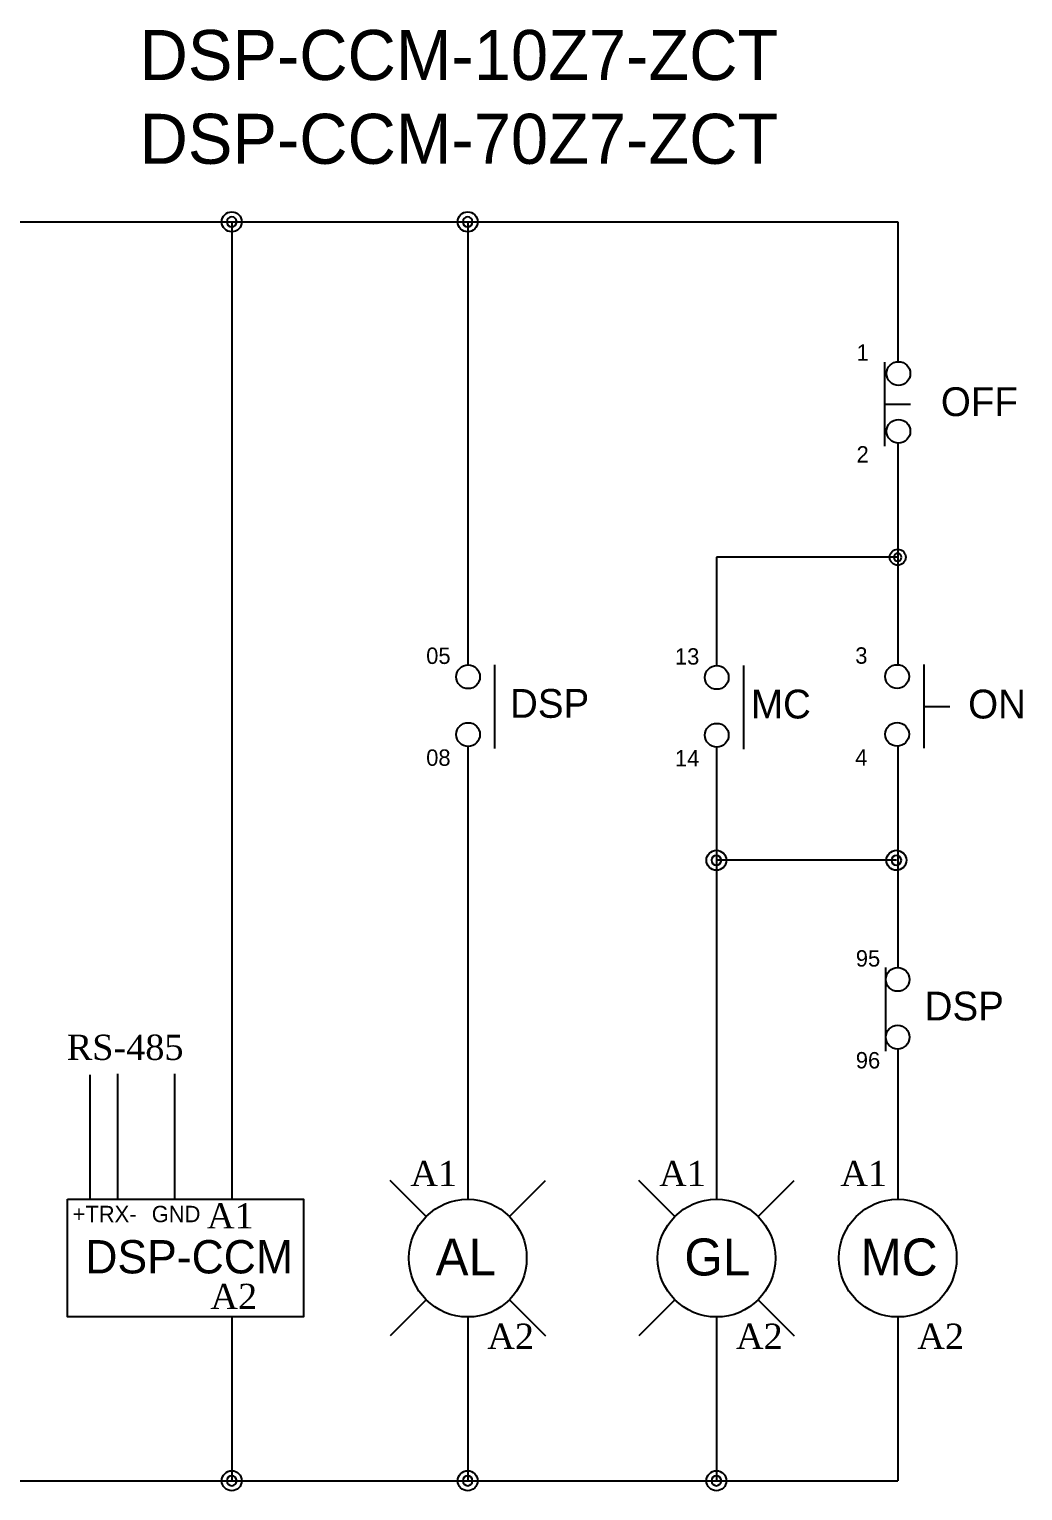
# Model space of a CAD drawing. Header units: millimetres. Extents: x 46 to 886, y 51 to 632.
# Drawn here: x 559.2 to 635.9, y 445.2 to 558 of the extents above; entities that cross this region are included whole.
import ezdxf

# ---------------------------------------------------------------- set-up
doc = ezdxf.new("R2010")
doc.units = ezdxf.units.MM
doc.layers.add('4', color=133, linetype='Continuous')
doc.layers.add('ASHADE', color=7, linetype='Continuous')
doc.styles.add('ghs', font='NGULIM.TTF')
doc.styles.add('HCM', font='batang.ttc')

msp = doc.modelspace()

# ---------------------------------------------------------------- linework, layer by layer
msp.add_lwpolyline([(562.145, 467.673), (580.369, 467.673), (580.369, 458.582), (562.145, 458.582)], close=True)
at = {"layer": '4', "color": 0}
for p, q in [((589.838, 466.342), (587.046, 469.134)), ((596.266, 466.342), (599.058, 469.134)), ((609.048, 466.342), (606.257, 469.134)), ((615.477, 466.342), (618.269, 469.134)), ((589.838, 459.913), (587.046, 457.122)), ((596.266, 459.913), (599.058, 457.122)), ((609.048, 459.913), (606.257, 457.122)), ((615.477, 459.913), (618.269, 457.122))]:
    msp.add_line(p, q, dxfattribs=at)
for centre, radius in [((574.82, 543.152), 0.772), ((593.043, 543.152), 0.772), ((626.256, 517.25), 0.618), ((612.254, 493.85), 0.772), ((626.157, 493.85), 0.772), ((574.82, 445.935), 0.772), ((593.043, 445.935), 0.772), ((612.254, 445.935), 0.772)]:
    msp.add_circle(centre, radius, dxfattribs=at)
at = {"layer": 'ASHADE', "ltscale": 2}
for p, q in [((548.897, 543.152), (626.256, 543.152)), ((574.82, 543.152), (574.82, 467.673)), ((593.043, 543.152), (593.043, 508.936)), ((626.256, 543.152), (626.256, 532.353)), ((625.226, 532.306), (625.226, 525.839)), ((625.226, 529.072), (627.245, 529.072)), ((626.256, 526.066), (626.256, 508.954)), ((612.254, 517.25), (612.254, 508.885)), ((626.256, 517.25), (612.254, 517.25)), ((595.125, 508.949), (595.125, 502.481)), ((614.335, 508.898), (614.335, 502.43)), ((628.266, 508.968), (628.266, 502.5)), ((628.266, 505.734), (630.285, 505.734)), ((593.043, 502.646), (593.043, 467.673)), ((612.254, 502.646), (612.254, 467.673)), ((612.254, 502.595), (612.254, 493.85)), ((626.256, 502.665), (626.256, 485.567)), ((626.157, 493.85), (612.254, 493.85)), ((625.311, 485.579), (625.311, 479.112)), ((626.256, 479.276), (626.256, 467.673)), ((574.82, 458.582), (574.82, 445.935)), ((593.043, 458.582), (593.043, 445.935)), ((612.254, 458.582), (612.254, 445.935)), ((626.256, 458.582), (626.256, 445.935)), ((556.183, 445.935), (626.256, 445.935))]:
    msp.add_line(p, q, dxfattribs=at)
at = {"layer": 'ASHADE', "color": 1, "ltscale": 2}
for p, q in [((563.859, 477.271), (563.859, 467.673)), ((565.994, 477.349), (565.994, 467.673)), ((570.407, 477.349), (570.407, 467.673))]:
    msp.add_line(p, q, dxfattribs=at)
at = {"layer": 'ASHADE', "ltscale": 2}
for centre, radius in [((626.314, 531.44), 0.915), ((626.314, 526.979), 0.915), ((593.074, 508.021), 0.915), ((612.285, 507.97), 0.915), ((626.215, 508.04), 0.915), ((593.074, 503.561), 0.915), ((612.285, 503.51), 0.915), ((626.215, 503.58), 0.915), ((626.256, 484.651), 0.915), ((626.256, 480.191), 0.915), ((593.052, 463.128), 4.546), ((612.263, 463.128), 4.546), ((626.264, 463.128), 4.546)]:
    msp.add_circle(centre, radius, dxfattribs=at)
for centre, radius, start, end in [((574.82, 543.152), 0.381, 0, 180), ((574.82, 543.152), 0.381, 180, 0), ((593.043, 543.152), 0.381, 0, 180), ((593.043, 543.152), 0.381, 180, 0), ((626.256, 517.25), 0.305, 0, 180), ((626.256, 517.25), 0.305, 180, 0), ((612.254, 493.85), 0.381, 0, 180), ((612.254, 493.85), 0.381, 180, 0), ((626.157, 493.85), 0.381, 0, 180), ((626.157, 493.85), 0.381, 180, 0), ((574.82, 445.935), 0.381, 0, 180), ((574.82, 445.935), 0.381, 180, 0), ((593.043, 445.935), 0.381, 0, 180), ((593.043, 445.935), 0.381, 180, 0), ((612.254, 445.935), 0.381, 0, 180), ((612.254, 445.935), 0.381, 180, 0)]:
    msp.add_arc(centre, radius, start, end, dxfattribs=at)

# ---------------------------------------------------------------- texts
at = {"layer": 'ASHADE', "ltscale": 2, "style": 'ghs'}
for s, height, p in [('DSP-CCM-10Z7-ZCT', 3.861, (567.7, 554.108)), ('DSP-CCM-70Z7-ZCT', 3.861, (567.7, 547.634)), ('1', 1.265, (623.08, 532.43)), ('OFF', 2.2244, (629.591, 528.153)), ('2', 1.265, (623.08, 524.565)), ('05', 1.2654, (589.84, 509.012)), ('13', 1.2654, (609.051, 508.961)), ('3', 1.265, (622.981, 509.031)), ('DSP', 2.2244, (596.313, 504.853)), ('MC', 2.2244, (614.923, 504.802)), ('ON', 2.2244, (631.699, 504.802)), ('08', 1.2654, (589.84, 501.146)), ('14', 1.2654, (609.051, 501.095)), ('4', 1.265, (622.981, 501.165)), ('95', 1.2654, (623.022, 485.642)), ('DSP', 2.2244, (628.339, 481.483)), ('96', 1.2654, (623.022, 477.777)), ('+TRX-', 1.2654, (562.53, 465.903)), ('GND', 1.2654, (568.64, 465.903)), ('DSP-CCM', 2.5704, (563.508, 461.948)), ('AL', 2.856, (590.567, 461.787)), ('GL', 2.856, (609.778, 461.787)), ('MC', 2.856, (623.396, 461.787))]:
    msp.add_text(s, height=height, dxfattribs=at).set_placement(p)
at = {"layer": 'ASHADE', "color": 0, "linetype": 'ByBlock', "lineweight": 25, "style": 'HCM'}
for s, p in [('RS-485', (562.076, 478.433)), ('A1', (588.62, 468.69)), ('A1', (607.83, 468.69)), ('A1', (621.832, 468.69)), ('A1', (572.9, 465.419)), ('A2', (573.173, 459.195)), ('A2', (594.556, 456.117)), ('A2', (613.767, 456.117)), ('A2', (627.769, 456.117))]:
    msp.add_text(s, height=1.9534, dxfattribs=at).set_placement(p)

doc.saveas('drawing.dxf')
